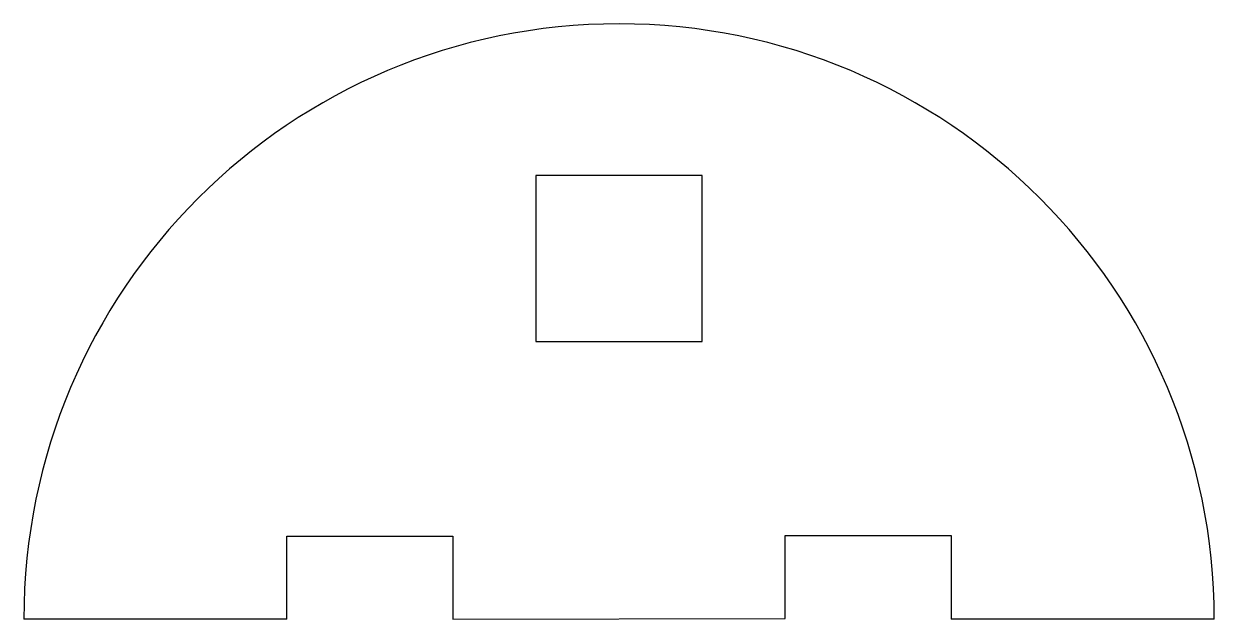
# Model space of a CAD drawing. Header units: millimetres. Extents: x 3882.5 to 3925.5, y 1073.5 to 1095.
import ezdxf

# ---------------------------------------------------------------- set-up
doc = ezdxf.new("R2010")
doc.units = ezdxf.units.MM

msp = doc.modelspace()

# ---------------------------------------------------------------- linework, layer by layer
for p, q in [((3892.032, 1073.488), (3892.032, 1076.488)), ((3892.032, 1076.488), (3898.032, 1076.488)), ((3898.032, 1076.488), (3898.032, 1073.488)), ((3910.032, 1073.514), (3910.032, 1076.514)), ((3910.032, 1076.514), (3916.032, 1076.514)), ((3916.032, 1076.514), (3916.032, 1073.488)), ((3892.032, 1073.488), (3882.532, 1073.488)), ((3898.032, 1073.488), (3910.032, 1073.514)), ((3925.532, 1073.488), (3916.032, 1073.488))]:
    msp.add_line(p, q)
msp.add_lwpolyline([(3907.032, 1089.514), (3901.032, 1089.514), (3901.032, 1083.514), (3907.032, 1083.514)], close=True)
msp.add_arc((3904.032, 1073.488), 21.5, 0, 180)

doc.saveas('drawing.dxf')
